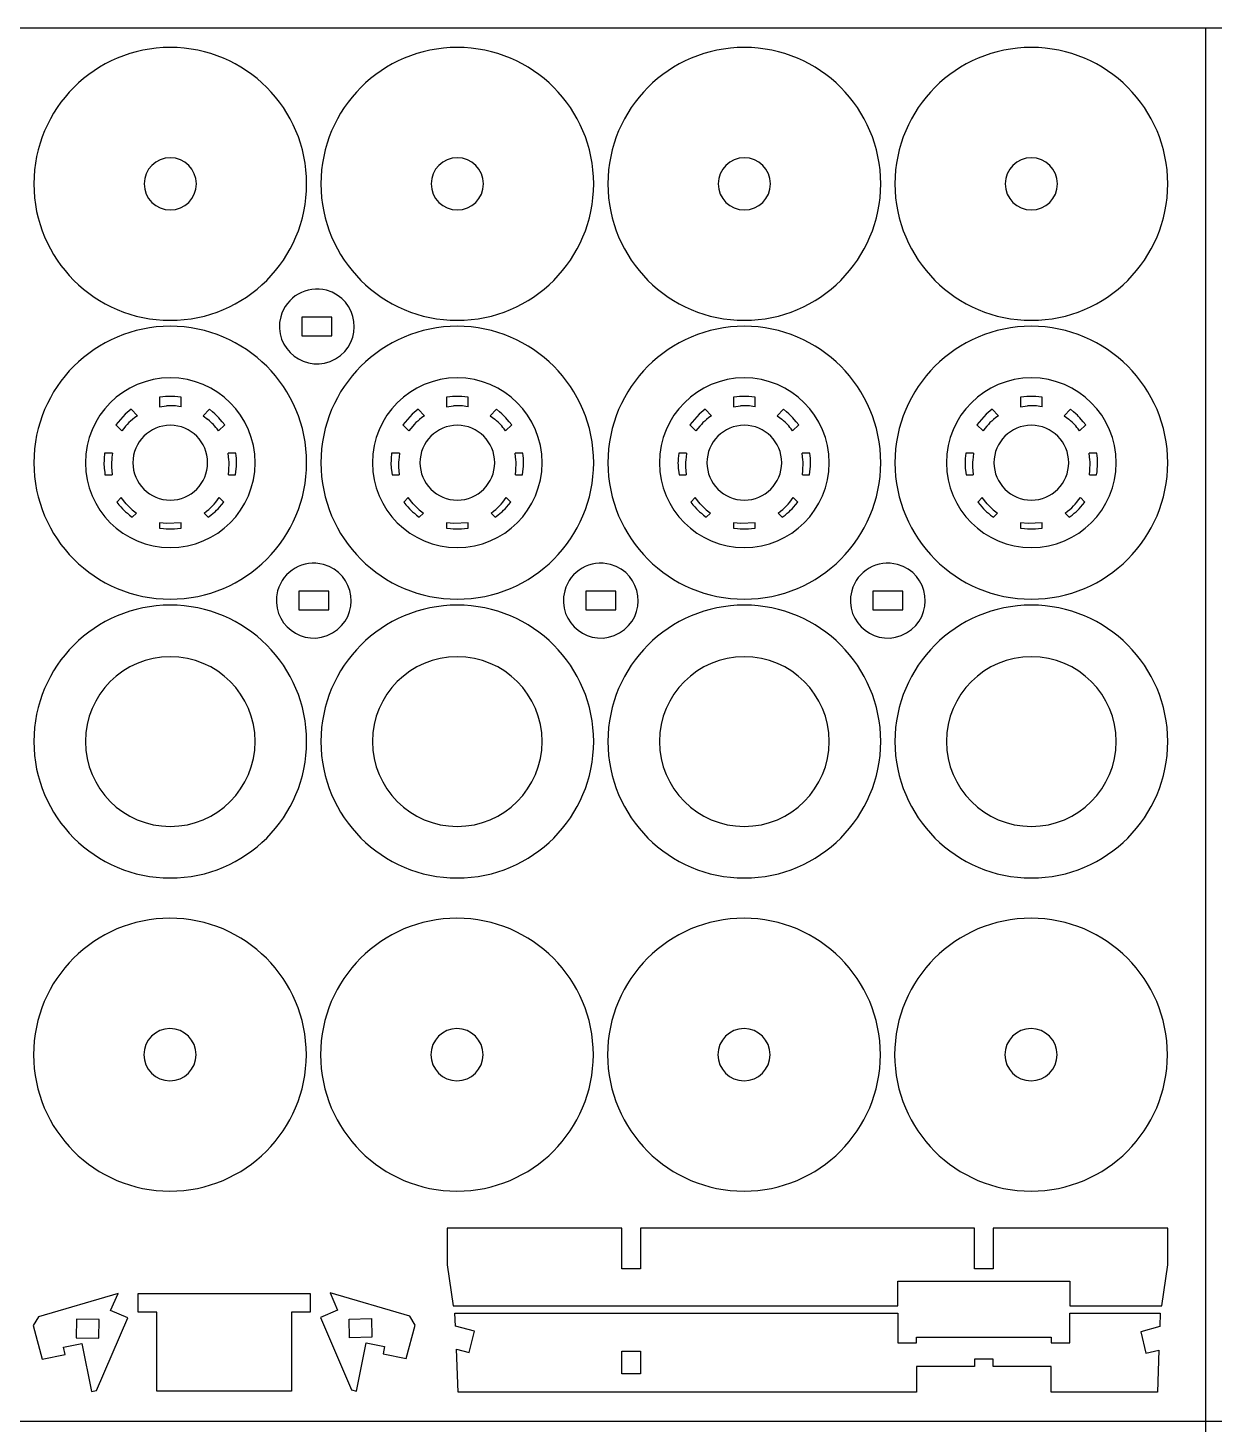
# Model space of a CAD drawing. Extents: x 774 to 1354, y 512 to 892.
# Drawn here: x 903.8 to 1065.6, y 701.5 to 891.9 of the extents above; entities that cross this region are included whole.
import ezdxf

# ---------------------------------------------------------------- set-up
doc = ezdxf.new("R2010")
doc.units = 0
doc.layers.get('0').update_dxf_attribs({"linetype": 'CONTINUOUS'})

msp = doc.modelspace()

# ---------------------------------------------------------------- linework, layer by layer
at = {"color": 5}
for p, q in [((774.413784, 891.886003), (1354.413784, 891.886003)), ((1064.413784, 891.886003), (1064.413784, 511.886003)), ((774.413784, 701.886003), (1354.413784, 701.886003))]:
    msp.add_line(p, q, dxfattribs=at)
at = {"color": 7}
for p, q in [((945.250284, 852.455603), (941.170284, 852.455603)), ((941.170284, 852.455603), (941.170284, 849.905603)), ((945.250284, 849.905603), (945.250284, 852.455603)), ((941.170284, 849.905603), (945.250284, 849.905603)), ((917.856684, 839.879803), (917.035184, 839.190603)), ((918.731684, 839.005003), (917.856684, 839.879803)), ((921.730584, 841.511303), (921.730584, 840.229603)), ((921.730584, 840.229603), (922.698484, 840.342603)), ((924.689684, 840.229603), (924.689684, 841.511303)), ((928.563384, 839.879803), (927.688684, 839.005003)), ((957.011984, 839.879803), (956.190484, 839.190603)), ((957.886984, 839.005003), (957.011984, 839.879803)), ((960.885884, 841.511303), (960.885884, 840.229603)), ((960.885884, 840.229603), (961.853784, 840.342603)), ((963.844984, 840.229603), (963.844984, 841.511303)), ((967.718684, 839.879803), (966.843984, 839.005003)), ((996.167284, 839.879803), (995.345784, 839.190603)), ((997.042284, 839.005003), (996.167284, 839.879803)), ((1000.041184, 841.511303), (1000.041184, 840.229603)), ((1000.041184, 840.229603), (1001.009084, 840.342603)), ((1003.000284, 840.229603), (1003.000284, 841.511303)), ((1006.873984, 839.879803), (1005.999284, 839.005003)), ((1035.322584, 839.879803), (1034.501084, 839.190603)), ((1036.197584, 839.005003), (1035.322584, 839.879803)), ((1039.196484, 841.511303), (1039.196484, 840.229603)), ((1039.196484, 840.229603), (1040.164384, 840.342603)), ((1042.155584, 840.229603), (1042.155584, 841.511303)), ((1046.029384, 839.879803), (1045.154584, 839.005003)), ((917.035184, 839.190603), (915.788584, 837.763003)), ((927.688684, 839.005003), (928.309284, 838.530903)), ((956.190484, 839.190603), (954.943884, 837.763003)), ((966.843984, 839.005003), (967.464584, 838.530903)), ((995.345784, 839.190603), (994.099184, 837.763003)), ((1005.999284, 839.005003), (1006.619884, 838.530903)), ((1034.501084, 839.190603), (1033.254484, 837.763003)), ((1045.154584, 839.005003), (1045.775184, 838.530903)), ((915.788584, 837.763003), (916.618384, 836.933603)), ((929.801784, 836.933603), (930.631484, 837.763303)), ((954.943884, 837.763003), (955.773684, 836.933603)), ((968.957084, 836.933603), (969.786784, 837.763303)), ((994.099184, 837.763003), (994.928984, 836.933603)), ((1008.112384, 836.933603), (1008.942084, 837.763303)), ((1033.254484, 837.763003), (1034.084284, 836.933603)), ((1047.267684, 836.933603), (1048.097384, 837.763303)), ((914.256584, 833.913603), (914.186184, 833.158503)), ((915.322484, 833.913603), (914.256584, 833.913603)), ((932.163684, 833.913603), (931.097684, 833.913603)), ((953.411884, 833.913603), (953.341484, 833.158503)), ((954.477784, 833.913603), (953.411884, 833.913603)), ((971.318984, 833.913603), (970.252984, 833.913603)), ((992.567184, 833.913603), (992.496784, 833.158503)), ((993.633084, 833.913603), (992.567184, 833.913603)), ((1010.474284, 833.913603), (1009.408284, 833.913603)), ((1031.722484, 833.913603), (1031.652084, 833.158503)), ((1032.788384, 833.913603), (1031.722484, 833.913603)), ((1049.629684, 833.913603), (1048.563584, 833.913603)), ((914.304684, 830.954603), (915.280384, 830.954603)), ((931.139884, 830.954603), (932.115584, 830.954603)), ((932.115584, 830.954603), (932.169184, 831.359403)), ((953.459984, 830.954603), (954.435684, 830.954603)), ((970.295184, 830.954603), (971.270884, 830.954603)), ((971.270884, 830.954603), (971.324484, 831.359403)), ((992.615284, 830.954603), (993.590984, 830.954603)), ((1009.450484, 830.954603), (1010.426184, 830.954603)), ((1010.426184, 830.954603), (1010.479784, 831.359403)), ((1031.770584, 830.954603), (1032.746284, 830.954603)), ((1048.605884, 830.954603), (1049.581484, 830.954603)), ((1049.581484, 830.954603), (1049.635084, 831.359403)), ((916.525284, 827.841403), (915.911584, 827.227403)), ((917.191284, 826.985703), (916.525284, 827.841403)), ((930.508684, 827.227703), (929.894984, 827.841403)), ((955.680584, 827.841403), (955.066884, 827.227403)), ((956.346584, 826.985703), (955.680584, 827.841403)), ((969.664084, 827.227703), (969.050284, 827.841403)), ((994.835884, 827.841403), (994.222184, 827.227403)), ((995.501884, 826.985703), (994.835884, 827.841403)), ((1008.819284, 827.227703), (1008.205584, 827.841403)), ((1033.991184, 827.841403), (1033.377484, 827.227403)), ((1034.657184, 826.985703), (1033.991184, 827.841403)), ((1047.974584, 827.227703), (1047.360884, 827.841403)), ((918.027984, 825.159303), (918.596584, 825.728203)), ((927.823684, 825.728203), (928.392284, 825.159303)), ((957.183284, 825.159303), (957.751884, 825.728203)), ((966.978984, 825.728203), (967.547584, 825.159303)), ((996.338584, 825.159303), (996.907184, 825.728203)), ((1006.134284, 825.728203), (1006.702884, 825.159303)), ((1035.493884, 825.159303), (1036.062484, 825.728203)), ((1045.289584, 825.728203), (1045.858184, 825.159303)), ((922.758184, 824.288503), (921.730584, 824.410703)), ((921.730584, 824.410703), (921.730584, 823.650703)), ((924.689684, 824.410703), (922.758184, 824.288503)), ((924.689684, 823.650403), (924.689684, 824.410703)), ((961.913484, 824.288503), (960.885884, 824.410703)), ((960.885884, 824.410703), (960.885884, 823.650703)), ((963.844984, 824.410703), (961.913484, 824.288503)), ((963.844984, 823.650403), (963.844984, 824.410703)), ((1001.068784, 824.288503), (1000.041184, 824.410703)), ((1000.041184, 824.410703), (1000.041184, 823.650703)), ((1003.000284, 824.410703), (1001.068784, 824.288503)), ((1003.000284, 823.650403), (1003.000284, 824.410703)), ((1040.224084, 824.288503), (1039.196484, 824.410703)), ((1039.196484, 824.410703), (1039.196484, 823.650703)), ((1042.155584, 824.410703), (1040.224084, 824.288503)), ((1042.155584, 823.650403), (1042.155584, 824.410703)), ((944.826984, 815.061303), (940.746984, 815.061303)), ((940.746984, 815.061303), (940.746984, 812.511303)), ((944.826984, 812.511303), (944.826984, 815.061303)), ((983.982284, 815.061303), (979.902284, 815.061303)), ((979.902284, 815.061303), (979.902284, 812.511303)), ((983.982284, 812.511303), (983.982284, 815.061303)), ((1023.137584, 815.061303), (1019.057584, 815.061303)), ((1019.057584, 815.061303), (1019.057584, 812.511303)), ((1023.137584, 812.511303), (1023.137584, 815.061303)), ((940.746984, 812.511303), (944.826984, 812.511303)), ((979.902284, 812.511303), (983.982284, 812.511303)), ((1019.057584, 812.511303), (1023.137584, 812.511303)), ((910.438984, 715.787003), (910.394384, 713.237403)), ((913.498484, 715.733603), (910.438984, 715.787003)), ((913.453884, 713.184003), (913.498484, 715.733603)), ((947.604784, 715.808803), (950.664284, 715.862203)), ((947.649184, 713.259203), (947.604784, 715.808803)), ((950.664284, 715.862203), (950.708684, 713.312603)), ((910.394384, 713.237403), (913.453884, 713.184003)), ((950.708684, 713.312603), (947.649184, 713.259203)), ((984.820284, 711.406403), (987.370984, 711.406403)), ((984.820284, 708.346003), (984.820284, 711.406403)), ((987.370984, 711.406403), (987.370084, 708.346003)), ((987.370084, 708.346003), (984.820284, 708.346003))]:
    msp.add_line(p, q, dxfattribs=at)
at = {"color": 3}
for p, q in [((984.820284, 728.222603), (960.992884, 728.222603)), ((960.992884, 728.222603), (960.992884, 723.183503)), ((984.820284, 722.662303), (984.820284, 728.222603)), ((1032.924084, 728.222603), (987.370284, 728.222603)), ((987.370284, 728.222603), (987.370284, 722.662303)), ((1032.924084, 722.662303), (1032.924084, 728.222603)), ((1059.302984, 728.222603), (1035.474084, 728.222603)), ((1035.474084, 728.222603), (1035.474084, 722.662303)), ((1059.302984, 723.183503), (1059.302984, 728.222603)), ((960.992884, 723.183503), (961.799884, 717.588003)), ((987.370284, 722.662303), (984.820284, 722.662303)), ((1035.474084, 722.662303), (1032.924084, 722.662303)), ((1058.496084, 717.588003), (1059.302984, 723.183503)), ((1022.469184, 717.588003), (1022.469184, 720.952003)), ((1022.469184, 720.952003), (1045.929084, 720.952003)), ((1045.929084, 720.952003), (1045.929084, 717.593403)), ((916.085484, 719.304903), (905.222484, 716.117203)), ((915.078284, 716.962303), (916.085484, 719.304903)), ((918.821784, 716.754903), (918.821784, 719.304903)), ((918.821784, 719.304903), (942.281384, 719.304903)), ((942.281384, 719.304903), (942.281384, 716.754903)), ((955.880484, 716.192403), (945.017684, 719.380103)), ((945.017684, 719.380103), (946.024884, 717.037503)), ((905.222484, 716.117203), (904.490884, 714.918303)), ((913.165084, 706.056003), (917.420884, 715.955103)), ((917.420884, 715.955103), (915.078284, 716.962303)), ((921.371784, 716.754903), (918.821784, 716.754903)), ((921.371784, 705.979703), (921.371784, 716.754903)), ((942.281384, 716.754903), (939.731484, 716.754903)), ((939.731484, 716.754903), (939.731484, 705.979703)), ((946.024884, 717.037503), (943.682284, 716.030303)), ((943.682284, 716.030303), (947.938084, 706.131203)), ((956.612284, 714.993503), (955.880484, 716.192403)), ((961.799884, 717.588003), (1022.469184, 717.588003)), ((962.126384, 714.845003), (962.052684, 716.628903)), ((962.052684, 716.628903), (1022.469584, 716.628903)), ((1022.469584, 716.628903), (1022.469584, 712.548903)), ((1045.929084, 717.593403), (1058.496084, 717.588003)), ((1045.929184, 712.548903), (1045.929184, 716.628903)), ((1045.929184, 716.628903), (1058.244384, 716.628903)), ((1058.244384, 716.628903), (1058.184784, 714.769903)), ((904.490884, 714.918303), (905.717884, 710.339003)), ((955.385284, 710.414203), (956.612284, 714.993503)), ((964.691684, 714.144203), (962.126384, 714.845003)), ((963.980384, 711.237903), (964.691684, 714.144203)), ((1058.184784, 714.769903), (1055.602884, 714.064403)), ((1055.602884, 714.064403), (1056.314984, 711.155303)), ((908.664084, 711.993903), (911.164884, 712.491803)), ((911.164884, 712.491803), (912.476184, 705.904503)), ((948.626884, 705.979703), (949.938184, 712.567003)), ((949.938184, 712.567003), (952.439084, 712.069103)), ((1022.469584, 712.548903), (1025.019584, 712.548903)), ((1025.019584, 712.548903), (1025.019584, 713.325803)), ((1025.019584, 713.325803), (1043.379284, 713.325803)), ((1043.379284, 713.325803), (1043.379284, 712.548903)), ((1043.379284, 712.548903), (1045.929184, 712.548903)), ((905.717884, 710.339003), (908.863184, 710.993603)), ((908.863184, 710.993603), (908.664084, 711.993903)), ((952.439084, 712.069103), (952.239984, 711.068803)), ((952.239984, 711.068803), (955.385284, 710.414203)), ((962.499084, 705.823403), (962.255984, 711.709003)), ((962.255984, 711.709003), (963.980384, 711.237903)), ((1035.474384, 710.340803), (1032.924284, 710.340803)), ((1032.924284, 710.340803), (1032.924284, 709.320803)), ((1035.474384, 709.320803), (1035.474384, 710.340803)), ((1056.314984, 711.155303), (1058.082384, 711.580203)), ((1058.082384, 711.580203), (1057.897684, 705.823403)), ((1032.924284, 709.320803), (1025.019584, 709.320803)), ((1025.019584, 709.320803), (1025.019584, 705.823403)), ((1043.379284, 709.320803), (1035.474384, 709.320803)), ((1043.379284, 705.823403), (1043.379284, 709.320803)), ((912.476184, 705.904503), (913.165084, 706.056003)), ((939.731484, 705.979703), (921.371784, 705.979703)), ((947.938084, 706.131203), (948.626884, 705.979703)), ((1025.019584, 705.823403), (962.499084, 705.823403)), ((1057.897684, 705.823403), (1043.379284, 705.823403))]:
    msp.add_line(p, q, dxfattribs=at)
for points in [[(923.211384, 889.221803), (912.935884, 889.221803), (904.605884, 880.891803), (904.605884, 870.616303)], [(941.816884, 870.616303), (941.816884, 880.891803), (933.486884, 889.221803), (923.211384, 889.221803)], [(962.366684, 889.221803), (952.091184, 889.221803), (943.761184, 880.891803), (943.761184, 870.616303)], [(980.972284, 870.616303), (980.972284, 880.891803), (972.642184, 889.221803), (962.366684, 889.221803)], [(1001.521984, 889.221803), (991.246484, 889.221803), (982.916484, 880.891803), (982.916484, 870.616303)], [(1020.127484, 870.616303), (1020.127484, 880.891803), (1011.797484, 889.221803), (1001.521984, 889.221803)], [(1040.677284, 889.221803), (1030.401784, 889.221803), (1022.071784, 880.891803), (1022.071784, 870.616303)], [(1059.282784, 870.616303), (1059.282784, 880.891803), (1050.952884, 889.221803), (1040.677284, 889.221803)], [(904.605884, 870.616303), (904.605884, 860.340803), (912.935884, 852.010803), (923.211384, 852.010803)], [(923.211384, 852.010803), (933.486884, 852.010803), (941.816884, 860.340803), (941.816884, 870.616303)], [(943.761184, 870.616303), (943.761184, 860.340803), (952.091184, 852.010803), (962.366684, 852.010803)], [(962.366684, 852.010803), (972.642184, 852.010803), (980.972284, 860.340803), (980.972284, 870.616303)], [(982.916484, 870.616303), (982.916484, 860.340803), (991.246484, 852.010803), (1001.521984, 852.010803)], [(1001.521984, 852.010803), (1011.797484, 852.010803), (1020.127484, 860.340803), (1020.127484, 870.616303)], [(1022.071784, 870.616303), (1022.071784, 860.340803), (1030.401784, 852.010803), (1040.677284, 852.010803)], [(1040.677284, 852.010803), (1050.952884, 852.010803), (1059.282784, 860.340803), (1059.282784, 870.616303)], [(944.530284, 856.106703), (941.811784, 856.834803), (939.012284, 855.219403), (938.284084, 852.500603)], [(945.760284, 846.763903), (949.681084, 849.027303), (948.903384, 854.935403), (944.530284, 856.106703)], [(923.211384, 851.196303), (912.935884, 851.196303), (904.605884, 842.866303), (904.605884, 832.590803)], [(941.816884, 832.590803), (941.816884, 842.866303), (933.486884, 851.196303), (923.211384, 851.196303)], [(938.284084, 852.500603), (937.112684, 848.127103), (941.839084, 844.500303), (945.760284, 846.763903)], [(962.366684, 851.196303), (952.091184, 851.196303), (943.761184, 842.866303), (943.761184, 832.590803)], [(980.972284, 832.590803), (980.972284, 842.866303), (972.642184, 851.196303), (962.366684, 851.196303)], [(1001.521984, 851.196303), (991.246484, 851.196303), (982.916484, 842.866303), (982.916484, 832.590803)], [(1020.127484, 832.590803), (1020.127484, 842.866303), (1011.797484, 851.196303), (1001.521984, 851.196303)], [(1040.677284, 851.196303), (1030.401784, 851.196303), (1022.071784, 842.866303), (1022.071784, 832.590803)], [(1059.282784, 832.590803), (1059.282784, 842.866303), (1050.952884, 851.196303), (1040.677284, 851.196303)], [(904.605884, 832.590803), (904.605884, 822.315303), (912.935884, 813.985303), (923.211384, 813.985303)], [(923.211384, 813.985303), (933.486884, 813.985303), (941.816884, 822.315303), (941.816884, 832.590803)], [(943.761184, 832.590803), (943.761184, 822.315303), (952.091184, 813.985303), (962.366684, 813.985303)], [(962.366684, 813.985303), (972.642184, 813.985303), (980.972284, 822.315303), (980.972284, 832.590803)], [(982.916484, 832.590803), (982.916484, 822.315303), (991.246484, 813.985303), (1001.521984, 813.985303)], [(1001.521984, 813.985303), (1011.797484, 813.985303), (1020.127484, 822.315303), (1020.127484, 832.590803)], [(1022.071784, 832.590803), (1022.071784, 822.315303), (1030.401784, 813.985303), (1040.677284, 813.985303)], [(1040.677284, 813.985303), (1050.952884, 813.985303), (1059.282784, 822.315303), (1059.282784, 832.590803)], [(944.106984, 818.712403), (941.388484, 819.440503), (938.588984, 817.825103), (937.860784, 815.106303)], [(983.262284, 818.712403), (980.543784, 819.440503), (977.744284, 817.825103), (977.016084, 815.106303)], [(1022.417584, 818.712403), (1019.699084, 819.440503), (1016.899584, 817.825103), (1016.171384, 815.106303)], [(945.336984, 809.369603), (949.257784, 811.633003), (948.480084, 817.541103), (944.106984, 818.712403)], [(984.492284, 809.369603), (988.413084, 811.633003), (987.635384, 817.541103), (983.262284, 818.712403)], [(1023.647684, 809.369603), (1027.568484, 811.633003), (1026.790684, 817.541103), (1022.417584, 818.712403)], [(937.860784, 815.106303), (936.689384, 810.732803), (941.415784, 807.106003), (945.336984, 809.369603)], [(977.016084, 815.106303), (975.844684, 810.732803), (980.571084, 807.106003), (984.492284, 809.369603)], [(1016.171384, 815.106303), (1014.999984, 810.732803), (1019.726384, 807.106003), (1023.647684, 809.369603)], [(923.211384, 813.170803), (912.935884, 813.170803), (904.605884, 804.840803), (904.605884, 794.565303)], [(941.816884, 794.565303), (941.816884, 804.840803), (933.486884, 813.170803), (923.211384, 813.170803)], [(962.366684, 813.170803), (952.091184, 813.170803), (943.761184, 804.840803), (943.761184, 794.565303)], [(980.972284, 794.565303), (980.972284, 804.840803), (972.642184, 813.170803), (962.366684, 813.170803)], [(1001.521984, 813.170803), (991.246484, 813.170803), (982.916484, 804.840803), (982.916484, 794.565303)], [(1020.127484, 794.565303), (1020.127484, 804.840803), (1011.797484, 813.170803), (1001.521984, 813.170803)], [(1040.677284, 813.170803), (1030.401784, 813.170803), (1022.071784, 804.840803), (1022.071784, 794.565303)], [(1059.282784, 794.565303), (1059.282784, 804.840803), (1050.952884, 813.170803), (1040.677284, 813.170803)], [(923.211384, 806.137803), (916.820084, 806.137803), (911.638884, 800.956603), (911.638884, 794.565303)], [(934.783884, 794.565303), (934.783884, 800.956603), (929.602684, 806.137803), (923.211384, 806.137803)], [(962.366684, 806.137803), (955.975384, 806.137803), (950.794184, 800.956603), (950.794184, 794.565303)], [(973.939184, 794.565303), (973.939184, 800.956603), (968.757984, 806.137803), (962.366684, 806.137803)], [(1001.521984, 806.137803), (995.130684, 806.137803), (989.949484, 800.956603), (989.949484, 794.565303)], [(1013.094484, 794.565303), (1013.094484, 800.956603), (1007.913284, 806.137803), (1001.521984, 806.137803)], [(1040.677284, 806.137803), (1034.285984, 806.137803), (1029.104884, 800.956603), (1029.104884, 794.565303)], [(1052.249784, 794.565303), (1052.249784, 800.956603), (1047.068684, 806.137803), (1040.677284, 806.137803)], [(904.605884, 794.565303), (904.605884, 784.289803), (912.935884, 775.959803), (923.211384, 775.959803)], [(911.638884, 794.565303), (911.638884, 788.174003), (916.820084, 782.992803), (923.211384, 782.992803)], [(923.211384, 775.959803), (933.486884, 775.959803), (941.816884, 784.289803), (941.816884, 794.565303)], [(923.211384, 782.992803), (929.602684, 782.992803), (934.783884, 788.174003), (934.783884, 794.565303)], [(943.761184, 794.565303), (943.761184, 784.289803), (952.091184, 775.959803), (962.366684, 775.959803)], [(950.794184, 794.565303), (950.794184, 788.174003), (955.975384, 782.992803), (962.366684, 782.992803)], [(962.366684, 775.959803), (972.642184, 775.959803), (980.972284, 784.289803), (980.972284, 794.565303)], [(962.366684, 782.992803), (968.757984, 782.992803), (973.939184, 788.174003), (973.939184, 794.565303)], [(982.916484, 794.565303), (982.916484, 784.289803), (991.246484, 775.959803), (1001.521984, 775.959803)], [(989.949484, 794.565303), (989.949484, 788.174003), (995.130684, 782.992803), (1001.521984, 782.992803)], [(1001.521984, 775.959803), (1011.797484, 775.959803), (1020.127484, 784.289803), (1020.127484, 794.565303)], [(1001.521984, 782.992803), (1007.913284, 782.992803), (1013.094484, 788.174003), (1013.094484, 794.565303)], [(1022.071784, 794.565303), (1022.071784, 784.289803), (1030.401784, 775.959803), (1040.677284, 775.959803)], [(1029.104884, 794.565303), (1029.104884, 788.174003), (1034.285984, 782.992803), (1040.677284, 782.992803)], [(1040.677284, 775.959803), (1050.952884, 775.959803), (1059.282784, 784.289803), (1059.282784, 794.565303)], [(1040.677284, 782.992803), (1047.068684, 782.992803), (1052.249784, 788.174003), (1052.249784, 794.565303)], [(923.168284, 770.464003), (912.892784, 770.464003), (904.562784, 762.134103), (904.562784, 751.858503)], [(941.773784, 751.858503), (941.773784, 762.134103), (933.443784, 770.464003), (923.168284, 770.464003)], [(962.323584, 770.464003), (952.048084, 770.464003), (943.718084, 762.134103), (943.718084, 751.858503)], [(980.929184, 751.858503), (980.929184, 762.134103), (972.599084, 770.464003), (962.323584, 770.464003)], [(1001.478884, 770.464003), (991.203384, 770.464003), (982.873384, 762.134103), (982.873384, 751.858503)], [(1020.084384, 751.858503), (1020.084384, 762.134103), (1011.754384, 770.464003), (1001.478884, 770.464003)], [(1040.634184, 770.464003), (1030.358684, 770.464003), (1022.028684, 762.134103), (1022.028684, 751.858503)], [(1059.239684, 751.858503), (1059.239684, 762.134103), (1050.909784, 770.464003), (1040.634184, 770.464003)], [(904.562784, 751.858503), (904.562784, 741.583003), (912.892784, 733.253003), (923.168284, 733.253003)], [(923.168284, 733.253003), (933.443784, 733.253003), (941.773784, 741.583003), (941.773784, 751.858503)], [(943.718084, 751.858503), (943.718084, 741.583003), (952.048084, 733.253003), (962.323584, 733.253003)], [(962.323584, 733.253003), (972.599084, 733.253003), (980.929184, 741.583003), (980.929184, 751.858503)], [(982.873384, 751.858503), (982.873384, 741.583003), (991.203384, 733.253003), (1001.478884, 733.253003)], [(1001.478884, 733.253003), (1011.754384, 733.253003), (1020.084384, 741.583003), (1020.084384, 751.858503)], [(1022.028684, 751.858503), (1022.028684, 741.583003), (1030.358684, 733.253003), (1040.634184, 733.253003)], [(1040.634184, 733.253003), (1050.909784, 733.253003), (1059.239684, 741.583003), (1059.239684, 751.858503)]]:
    msp.add_open_spline(points, degree=3, dxfattribs=at)
at = {"color": 7}
for points in [[(923.211384, 874.176803), (921.244984, 874.176803), (919.650884, 872.582703), (919.650884, 870.616303)], [(926.771884, 870.616303), (926.771884, 872.582703), (925.177784, 874.176803), (923.211384, 874.176803)], [(962.366684, 874.176803), (960.400284, 874.176803), (958.806184, 872.582703), (958.806184, 870.616303)], [(965.927184, 870.616303), (965.927184, 872.582703), (964.333084, 874.176803), (962.366684, 874.176803)], [(1001.521984, 874.176803), (999.555584, 874.176803), (997.961484, 872.582703), (997.961484, 870.616303)], [(1005.082484, 870.616303), (1005.082484, 872.582703), (1003.488384, 874.176803), (1001.521984, 874.176803)], [(1040.677284, 874.176803), (1038.710884, 874.176803), (1037.116784, 872.582703), (1037.116784, 870.616303)], [(1044.237884, 870.616303), (1044.237884, 872.582703), (1042.643684, 874.176803), (1040.677284, 874.176803)], [(919.650884, 870.616303), (919.650884, 868.649903), (921.244984, 867.055803), (923.211384, 867.055803)], [(923.211384, 867.055803), (925.177784, 867.055803), (926.771884, 868.649903), (926.771884, 870.616303)], [(958.806184, 870.616303), (958.806184, 868.649903), (960.400284, 867.055803), (962.366684, 867.055803)], [(962.366684, 867.055803), (964.333084, 867.055803), (965.927184, 868.649903), (965.927184, 870.616303)], [(997.961484, 870.616303), (997.961484, 868.649903), (999.555584, 867.055803), (1001.521984, 867.055803)], [(1001.521984, 867.055803), (1003.488384, 867.055803), (1005.082484, 868.649903), (1005.082484, 870.616303)], [(1037.116784, 870.616303), (1037.116784, 868.649903), (1038.710884, 867.055803), (1040.677284, 867.055803)], [(1040.677284, 867.055803), (1042.643684, 867.055803), (1044.237884, 868.649903), (1044.237884, 870.616303)], [(924.689684, 841.511303), (923.325884, 841.670303), (923.094484, 841.670103), (921.730584, 841.511303)], [(963.844984, 841.511303), (962.481184, 841.670303), (962.249784, 841.670103), (960.885884, 841.511303)], [(1003.000284, 841.511303), (1001.636484, 841.670303), (1001.405084, 841.670103), (1000.041184, 841.511303)], [(1042.155584, 841.511303), (1040.791784, 841.670303), (1040.560384, 841.670103), (1039.196484, 841.511303)], [(924.689684, 840.229603), (923.809584, 840.354703), (923.586284, 840.385203), (922.698484, 840.342603)], [(930.631484, 837.763303), (929.520784, 839.078603), (929.843784, 838.787603), (928.563384, 839.879803)], [(963.844984, 840.229603), (962.964884, 840.354703), (962.741584, 840.385203), (961.853784, 840.342603)], [(969.786784, 837.763303), (968.676084, 839.078603), (968.999184, 838.787603), (967.718684, 839.879803)], [(1003.000284, 840.229603), (1002.120184, 840.354703), (1001.896884, 840.385203), (1001.009084, 840.342603)], [(1008.942084, 837.763303), (1007.831384, 839.078603), (1008.154384, 838.787603), (1006.873984, 839.879803)], [(1042.155584, 840.229603), (1041.275484, 840.354703), (1041.052184, 840.385203), (1040.164384, 840.342603)], [(1048.097384, 837.763303), (1046.986684, 839.078603), (1047.309684, 838.787603), (1046.029384, 839.879803)], [(918.731684, 839.005003), (917.692284, 838.243303), (917.379684, 837.922603), (916.618384, 836.933603)], [(929.801784, 836.933603), (929.223584, 837.669203), (929.031984, 837.941203), (928.309284, 838.530903)], [(957.886984, 839.005003), (956.847584, 838.243303), (956.534984, 837.922603), (955.773684, 836.933603)], [(968.957084, 836.933603), (968.378884, 837.669203), (968.187284, 837.941203), (967.464584, 838.530903)], [(997.042284, 839.005003), (996.002884, 838.243303), (995.690284, 837.922603), (994.928984, 836.933603)], [(1008.112384, 836.933603), (1007.534184, 837.669203), (1007.342584, 837.941203), (1006.619884, 838.530903)], [(1036.197584, 839.005003), (1035.158184, 838.243303), (1034.845584, 837.922603), (1034.084284, 836.933603)], [(1047.267684, 836.933603), (1046.689584, 837.669203), (1046.497884, 837.941203), (1045.775184, 838.530903)], [(923.211384, 837.690803), (920.394784, 837.690803), (918.111384, 835.407403), (918.111384, 832.590803)], [(928.311384, 832.590803), (928.311384, 835.407403), (926.027984, 837.690803), (923.211384, 837.690803)], [(962.366684, 837.690803), (959.550084, 837.690803), (957.266684, 835.407403), (957.266684, 832.590803)], [(967.466684, 832.590803), (967.466684, 835.407403), (965.183284, 837.690803), (962.366684, 837.690803)], [(1001.521984, 837.690803), (998.705384, 837.690803), (996.421984, 835.407403), (996.421984, 832.590803)], [(1006.621984, 832.590803), (1006.621984, 835.407403), (1004.338584, 837.690803), (1001.521984, 837.690803)], [(1040.677284, 837.690803), (1037.860684, 837.690803), (1035.577284, 835.407403), (1035.577284, 832.590803)], [(1045.777384, 832.590803), (1045.777384, 835.407403), (1043.493884, 837.690803), (1040.677284, 837.690803)], [(914.186184, 833.158503), (914.129984, 832.225603), (914.182084, 831.880403), (914.304684, 830.954603)], [(915.322484, 833.913603), (915.129684, 832.169003), (915.149784, 832.726203), (915.280384, 830.954603)], [(918.111384, 832.590803), (918.111384, 829.774203), (920.394784, 827.490803), (923.211384, 827.490803)], [(923.211384, 827.490803), (926.027984, 827.490803), (928.311384, 829.774203), (928.311384, 832.590803)], [(931.139884, 830.954603), (931.248584, 832.693103), (931.300284, 832.252103), (931.097684, 833.913603)], [(932.169184, 831.359403), (932.302384, 832.490403), (932.276984, 832.779303), (932.163684, 833.913603)], [(953.341484, 833.158503), (953.285284, 832.225603), (953.337384, 831.880403), (953.459984, 830.954603)], [(954.477784, 833.913603), (954.284984, 832.169003), (954.305084, 832.726203), (954.435684, 830.954603)], [(957.266684, 832.590803), (957.266684, 829.774203), (959.550084, 827.490803), (962.366684, 827.490803)], [(962.366684, 827.490803), (965.183284, 827.490803), (967.466684, 829.774203), (967.466684, 832.590803)], [(970.295184, 830.954603), (970.403884, 832.693103), (970.455684, 832.252103), (970.252984, 833.913603)], [(971.324484, 831.359403), (971.457684, 832.490403), (971.432284, 832.779303), (971.318984, 833.913603)], [(992.496784, 833.158503), (992.440584, 832.225603), (992.492684, 831.880403), (992.615284, 830.954603)], [(993.633084, 833.913603), (993.440284, 832.169003), (993.460384, 832.726203), (993.590984, 830.954603)], [(996.421984, 832.590803), (996.421984, 829.774203), (998.705384, 827.490803), (1001.521984, 827.490803)], [(1001.521984, 827.490803), (1004.338584, 827.490803), (1006.621984, 829.774203), (1006.621984, 832.590803)], [(1009.450484, 830.954603), (1009.559184, 832.693103), (1009.610884, 832.252103), (1009.408284, 833.913603)], [(1010.479784, 831.359403), (1010.612984, 832.490403), (1010.587584, 832.779303), (1010.474284, 833.913603)], [(1031.652084, 833.158503), (1031.595884, 832.225603), (1031.647984, 831.880403), (1031.770584, 830.954603)], [(1032.788384, 833.913603), (1032.595584, 832.169003), (1032.615684, 832.726203), (1032.746284, 830.954603)], [(1035.577284, 832.590803), (1035.577284, 829.774203), (1037.860684, 827.490803), (1040.677284, 827.490803)], [(1040.677284, 827.490803), (1043.493884, 827.490803), (1045.777384, 829.774203), (1045.777384, 832.590803)], [(1048.605884, 830.954603), (1048.714484, 832.693103), (1048.766184, 832.252103), (1048.563584, 833.913603)], [(1049.635084, 831.359403), (1049.768284, 832.490403), (1049.742884, 832.779303), (1049.629684, 833.913603)], [(915.911584, 827.227403), (916.791184, 826.146703), (916.927484, 826.013803), (918.027984, 825.159303)], [(917.191284, 826.985703), (917.693384, 826.418303), (918.000784, 826.196703), (918.596584, 825.728203)], [(927.823684, 825.728203), (928.779284, 826.428003), (929.198784, 826.909603), (929.894984, 827.841403)], [(928.392284, 825.159303), (929.494484, 826.015203), (929.627784, 826.145603), (930.508684, 827.227703)], [(955.066884, 827.227403), (955.946484, 826.146703), (956.082784, 826.013803), (957.183284, 825.159303)], [(956.346584, 826.985703), (956.848684, 826.418303), (957.156084, 826.196703), (957.751884, 825.728203)], [(966.978984, 825.728203), (967.934584, 826.428003), (968.354084, 826.909603), (969.050284, 827.841403)], [(967.547584, 825.159303), (968.649784, 826.015203), (968.783084, 826.145603), (969.664084, 827.227703)], [(994.222184, 827.227403), (995.101784, 826.146703), (995.238084, 826.013803), (996.338584, 825.159303)], [(995.501884, 826.985703), (996.003984, 826.418303), (996.311384, 826.196703), (996.907184, 825.728203)], [(1006.134284, 825.728203), (1007.089884, 826.428003), (1007.509384, 826.909603), (1008.205584, 827.841403)], [(1006.702884, 825.159303), (1007.805084, 826.015203), (1007.938384, 826.145603), (1008.819284, 827.227703)], [(1033.377484, 827.227403), (1034.257084, 826.146703), (1034.393384, 826.013803), (1035.493884, 825.159303)], [(1034.657184, 826.985703), (1035.159284, 826.418303), (1035.466684, 826.196703), (1036.062484, 825.728203)], [(1045.289584, 825.728203), (1046.245184, 826.428003), (1046.664684, 826.909603), (1047.360884, 827.841403)], [(1045.858184, 825.159303), (1046.960384, 826.015203), (1047.093684, 826.145603), (1047.974584, 827.227703)], [(921.730584, 823.650703), (923.375284, 823.546503), (923.110184, 823.492303), (924.689684, 823.650403)], [(960.885884, 823.650703), (962.530584, 823.546503), (962.265484, 823.492303), (963.844984, 823.650403)], [(1000.041184, 823.650703), (1001.685884, 823.546503), (1001.420784, 823.492303), (1003.000284, 823.650403)], [(1039.196484, 823.650703), (1040.841184, 823.546503), (1040.576084, 823.492303), (1042.155584, 823.650403)], [(923.168284, 755.419003), (921.201884, 755.419003), (919.607784, 753.824903), (919.607784, 751.858503)], [(926.728784, 751.858503), (926.728784, 753.824903), (925.134684, 755.419003), (923.168284, 755.419003)], [(962.323584, 755.419003), (960.357184, 755.419003), (958.763084, 753.824903), (958.763084, 751.858503)], [(965.884084, 751.858503), (965.884084, 753.824903), (964.289984, 755.419003), (962.323584, 755.419003)], [(1001.478884, 755.419003), (999.512484, 755.419003), (997.918384, 753.824903), (997.918384, 751.858503)], [(1005.039384, 751.858503), (1005.039384, 753.824903), (1003.445284, 755.419003), (1001.478884, 755.419003)], [(1040.634184, 755.419003), (1038.667784, 755.419003), (1037.073684, 753.824903), (1037.073684, 751.858503)], [(1044.194784, 751.858503), (1044.194784, 753.824903), (1042.600584, 755.419003), (1040.634184, 755.419003)], [(919.607784, 751.858503), (919.607784, 749.892203), (921.201884, 748.298003), (923.168284, 748.298003)], [(923.168284, 748.298003), (925.134684, 748.298003), (926.728784, 749.892203), (926.728784, 751.858503)], [(958.763084, 751.858503), (958.763084, 749.892203), (960.357184, 748.298003), (962.323584, 748.298003)], [(962.323584, 748.298003), (964.289984, 748.298003), (965.884084, 749.892203), (965.884084, 751.858503)], [(997.918384, 751.858503), (997.918384, 749.892203), (999.512484, 748.298003), (1001.478884, 748.298003)], [(1001.478884, 748.298003), (1003.445284, 748.298003), (1005.039384, 749.892203), (1005.039384, 751.858503)], [(1037.073684, 751.858503), (1037.073684, 749.892203), (1038.667784, 748.298003), (1040.634184, 748.298003)], [(1040.634184, 748.298003), (1042.600584, 748.298003), (1044.194784, 749.892203), (1044.194784, 751.858503)]]:
    msp.add_open_spline(points, degree=3, dxfattribs=at)
at = {"color": 1}
for points in [[(923.211384, 844.163303), (916.820084, 844.163303), (911.638884, 838.982103), (911.638884, 832.590803)], [(934.783884, 832.590803), (934.783884, 838.982103), (929.602684, 844.163303), (923.211384, 844.163303)], [(962.366684, 844.163303), (955.975384, 844.163303), (950.794184, 838.982103), (950.794184, 832.590803)], [(973.939184, 832.590803), (973.939184, 838.982103), (968.757984, 844.163303), (962.366684, 844.163303)], [(1001.521984, 844.163303), (995.130684, 844.163303), (989.949484, 838.982103), (989.949484, 832.590803)], [(1013.094484, 832.590803), (1013.094484, 838.982103), (1007.913284, 844.163303), (1001.521984, 844.163303)], [(1040.677284, 844.163303), (1034.285984, 844.163303), (1029.104884, 838.982103), (1029.104884, 832.590803)], [(1052.249784, 832.590803), (1052.249784, 838.982103), (1047.068684, 844.163303), (1040.677284, 844.163303)], [(911.638884, 832.590803), (911.638884, 826.199503), (916.820084, 821.018303), (923.211384, 821.018303)], [(923.211384, 821.018303), (929.602684, 821.018303), (934.783884, 826.199503), (934.783884, 832.590803)], [(950.794184, 832.590803), (950.794184, 826.199503), (955.975384, 821.018303), (962.366684, 821.018303)], [(962.366684, 821.018303), (968.757984, 821.018303), (973.939184, 826.199503), (973.939184, 832.590803)], [(989.949484, 832.590803), (989.949484, 826.199503), (995.130684, 821.018303), (1001.521984, 821.018303)], [(1001.521984, 821.018303), (1007.913284, 821.018303), (1013.094484, 826.199503), (1013.094484, 832.590803)], [(1029.104884, 832.590803), (1029.104884, 826.199503), (1034.285984, 821.018303), (1040.677284, 821.018303)], [(1040.677284, 821.018303), (1047.068684, 821.018303), (1052.249784, 826.199503), (1052.249784, 832.590803)]]:
    msp.add_open_spline(points, degree=3, dxfattribs=at)

doc.saveas('drawing.dxf')
